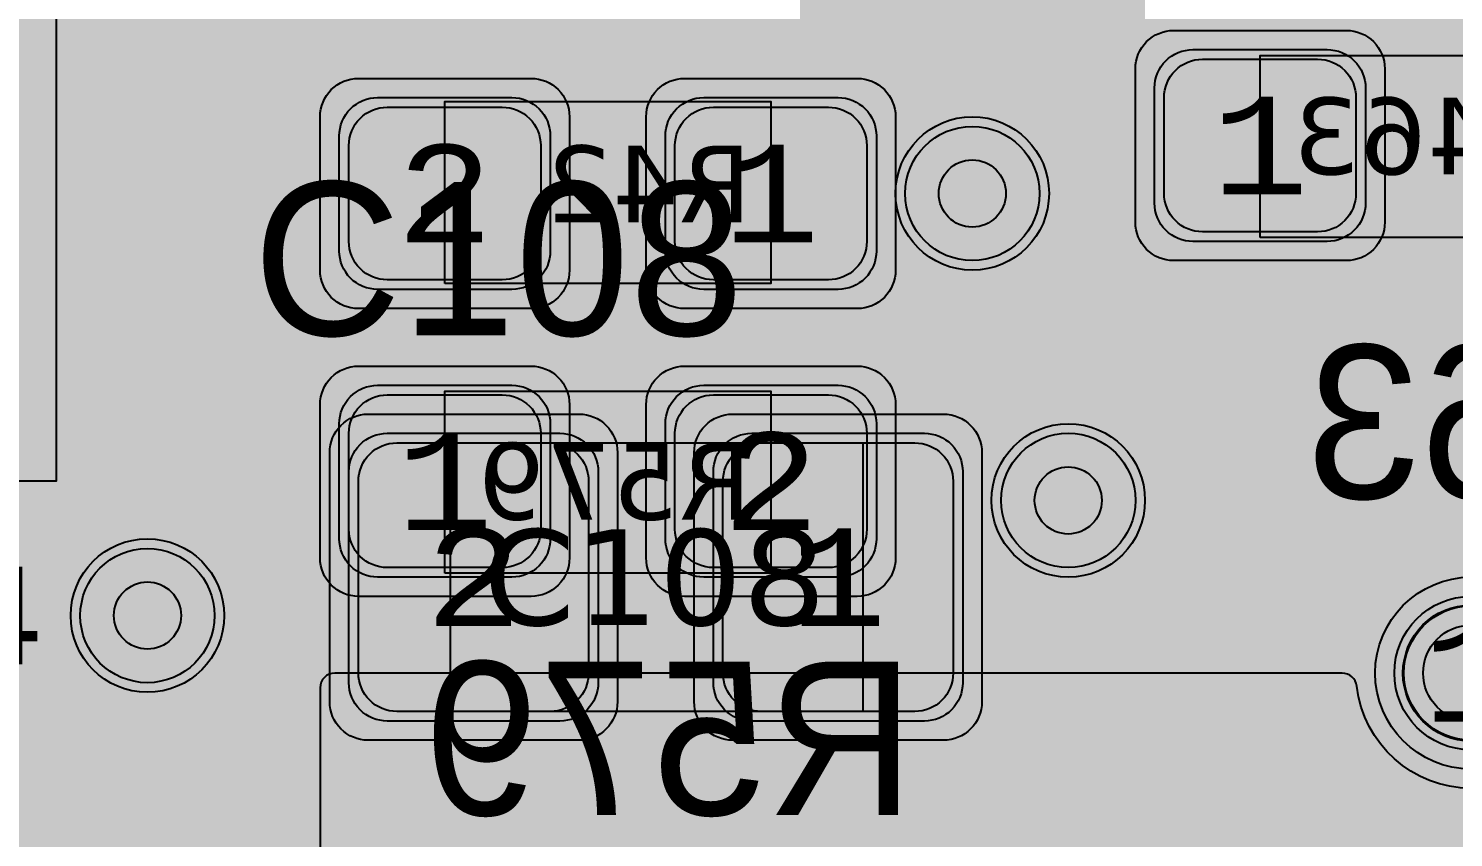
# Model space of a CAD drawing. Extents: x -28 to 199, y -61 to 255.
# Drawn here: x 54.98 to 62.41, y 131.14 to 135.36 of the extents above; entities that cross this region are included whole.
import ezdxf
from ezdxf.enums import TextEntityAlignment as Align

# ---------------------------------------------------------------- set-up
doc = ezdxf.new("R2010")
doc.units = 0
doc.header["$MEASUREMENT"] = 0
for name, color, linetype in [('ASSEMBLY_OUTLINES_BTM', 191, 'CONTINUOUS'), ('ASSEMBLY_OUTLINES_TOP', 102, 'CONTINUOUS'), ('ASSEMBLY_PART_NUMBERS_BTM', 191, 'CONTINUOUS'), ('ASSEMBLY_PART_NUMBERS_TOP', 102, 'CONTINUOUS'), ('ASSEMBLY_REF_DES_BTM', 191, 'CONTINUOUS'), ('ASSEMBLY_REF_DES_TOP', 102, 'CONTINUOUS'), ('DRILL_DRAWING', 21, 'CONTINUOUS'), ('GENERATED_SILKSCREEN_BTM', 255, 'CONTINUOUS'), ('GENERATED_SILKSCREEN_TOP', 140, 'CONTINUOUS'), ('PART_HOLES_LAYER_2', 30, 'CONTINUOUS'), ('PART_HOLES_LAYER_3', 30, 'CONTINUOUS'), ('PART_HOLES_LAYER_BOTTOM', 30, 'CONTINUOUS'), ('PART_HOLES_LAYER_TOP', 30, 'CONTINUOUS'), ('PART_PADS_LAYER_2', 230, 'CONTINUOUS'), ('PART_PADS_LAYER_3', 81, 'CONTINUOUS'), ('PART_PADS_LAYER_BOTTOM', 10, 'CONTINUOUS'), ('PART_PADS_LAYER_TOP', 150, 'CONTINUOUS'), ('PART_PADS_SMD_BTM', 10, 'CONTINUOUS'), ('PART_PADS_SMD_TOP', 150, 'CONTINUOUS'), ('PIN_NUMBERS_BTM', 8, 'CONTINUOUS'), ('PIN_NUMBERS_TOP', 8, 'CONTINUOUS'), ('PLACEMENT_OUTLINES_BTM', 222, 'CONTINUOUS'), ('PLACEMENT_OUTLINES_TOP', 130, 'CONTINUOUS'), ('PLANE_DATA_LAYER_3', 81, 'CONTINUOUS'), ('PLANE_SHAPES_LAYER_2', 230, 'CONTINUOUS'), ('PLANE_SHAPES_LAYER_3', 81, 'CONTINUOUS'), ('SILKSCREEN_OUTLINES_BTM', 211, 'CONTINUOUS'), ('SILKSCREEN_OUTLINES_TOP', 150, 'CONTINUOUS'), ('SILKSCREEN_REF_DES_BTM', 211, 'CONTINUOUS'), ('SILKSCREEN_REF_DES_TOP', 150, 'CONTINUOUS'), ('SOLDERMASK_PADS_BTM', 12, 'CONTINUOUS'), ('SOLDERMASK_PADS_TOP', 180, 'CONTINUOUS'), ('SOLDERPASTE_PADS_BTM', 12, 'CONTINUOUS'), ('SOLDERPASTE_PADS_TOP', 180, 'CONTINUOUS'), ('TRACES_LAYER_3', 81, 'CONTINUOUS'), ('TRACES_LAYER_BOTTOM', 10, 'CONTINUOUS'), ('TRACES_LAYER_TOP', 150, 'CONTINUOUS'), ('VIA_HOLES_LAYER_2', 30, 'CONTINUOUS'), ('VIA_HOLES_LAYER_3', 30, 'CONTINUOUS'), ('VIA_HOLES_LAYER_BOTTOM', 30, 'CONTINUOUS'), ('VIA_HOLES_LAYER_TOP', 30, 'CONTINUOUS'), ('VIA_PADS_LAYER_2', 230, 'CONTINUOUS'), ('VIA_PADS_LAYER_3', 81, 'CONTINUOUS'), ('VIA_PADS_LAYER_BOTTOM', 10, 'CONTINUOUS'), ('VIA_PADS_LAYER_TOP', 150, 'CONTINUOUS')]:
    doc.layers.add(name, color=color, linetype=linetype)
doc.styles.add('COURIER_NEW', font='COUR.TTF')
doc.styles.add('VERDANA', font='verdana.TTF')
doc.styles.add('VERIBEST_GERBER_0', font='txt')

msp = doc.modelspace()

# ---------------------------------------------------------------- hatches: boundary and pattern name
at = {"layer": 'ASSEMBLY_OUTLINES_TOP'}
h = msp.add_hatch(color=256, dxfattribs=at)
edge = h.paths.add_edge_path()
edge.add_arc((62.5, 132), 0.5, 0, 360)
at = {"layer": 'PART_HOLES_LAYER_2'}
h = msp.add_hatch(color=256, dxfattribs=at)
edge = h.paths.add_edge_path()
edge.add_arc((62.5, 132), 0.25, 0, 360)
at = {"layer": 'PART_HOLES_LAYER_3'}
h = msp.add_hatch(color=256, dxfattribs=at)
edge = h.paths.add_edge_path()
edge.add_arc((62.5, 132), 0.25, 0, 360)
at = {"layer": 'PART_HOLES_LAYER_BOTTOM'}
h = msp.add_hatch(color=256, dxfattribs=at)
edge = h.paths.add_edge_path()
edge.add_arc((62.5, 132), 0.25, 0, 360)
at = {"layer": 'PART_HOLES_LAYER_TOP'}
h = msp.add_hatch(color=256, dxfattribs=at)
edge = h.paths.add_edge_path()
edge.add_arc((62.5, 132), 0.25, 0, 360)
at = {"layer": 'PLANE_DATA_LAYER_3'}
msp.add_hatch(color=256, dxfattribs=at).paths.add_polyline_path([(90.5, 131.9238, 0.414213562373095), (90.4238, 132), (89.151608, 132, 0.2077197287406241), (89.095935, 131.975828, -0.4341762244007766), (86.904065, 131.975828, 0.2077197287406241), (86.848392, 132), (75.822191, 132, 0.3837468396798666), (75.746412, 131.931796, -0.9000420624188533), (74.453588, 131.931796, 0.3837468396798666), (74.377809, 132), (65.171893, 132, 0.381510988498814), (65.096178, 131.932387, -0.8929967167370192), (63.903822, 131.932387, 0.381510988498811), (63.828107, 132), (63.171893, 132, 0.381510988498811), (63.096178, 131.932387, -0.8929967167370199), (61.903822, 131.932387, 0.381510988498811), (61.828107, 132), (56.5762, 132, 0.414213562373095), (56.5, 131.9238), (56.5, 129.500008, -0.414213562373095), (56.499992, 129.5), (53.750008, 129.5, -0.414213562373095), (53.75, 129.500008), (53.75, 130.6738, 0.414213562373095), (53.6738, 130.75), (52.5762, 130.75, 0.414213562373095), (52.5, 130.6738), (52.5, 128.3262, 0.414213562373095), (52.5762, 128.25), (57.6738, 128.25, 0.414213562373095), (57.75, 128.3262), (57.75, 130.749992, -0.414213562373095), (57.750008, 130.75), (71.78485, 130.75, 0.3639327407852699), (71.859891, 130.812958, -0.8389789206874099), (73.140109, 130.812958, 0.3639327407852698), (73.21515, 130.75), (89.249992, 130.75, -0.414213562373095), (89.25, 130.749992), (89.25, 127.5762, 0.414213562373095), (89.3262, 127.5), (90.4238, 127.5, 0.414213562373095), (90.5, 127.5762)], flags=0)
at = {"layer": 'PLANE_SHAPES_LAYER_2'}
h = msp.add_hatch(color=256, dxfattribs=at)
h.paths.add_polyline_path([(169.5, 129.25), (149.5, 129.25), (142.25, 122), (142.25, 90.5), (147.5, 90.5), (147.5, 80), (154, 80), (154, 69.25), (131.75, 69.25), (131.75, 73.25), (121.25, 73.25), (121.25, 81), (110.5, 81), (110.5, 125.75), (106.5, 125.75), (106.5, 128.75), (93.5, 128.75), (93.5, 120.25), (91.75, 120.25), (91.75, 121.5), (80, 121.5), (80, 118.25), (73.25, 118.25), (73.25, 124.5), (67.5, 124.5), (67.5, 128), (57.75, 128), (57.75, 120.25), (55.25, 120.25), (55.25, 121.5), (47.5, 121.5), (47.5, 119), (35, 119), (35, 134.75), (32.75, 134.75), (32.75, 159.75), (29.25, 159.75), (29.25, 175.25), (22.5, 175.25), (22.5, 195.25), (17.25, 195.25), (17.25, 198), (22.5, 198), (22.5, 216.5), (40.25, 216.5), (40.25, 235.5), (54.5, 235.5), (54.5, 254), (87.25, 254), (87.25, 236.25), (86.25, 236.25), (86.25, 228.75), (81, 228.75), (81, 218.75), (95.25, 218.75), (95.25, 194.5), (87, 194.5), (87, 172), (131.1, 172), (131.1, 208.75), (115.5, 208.75), (115.5, 213.75), (106.75, 213.75), (106.75, 218.75), (110.25, 222.25), (110.25, 226.25), (142.5, 226.25), (142.5, 221.5), (160.5, 221.5), (160.5, 240.75), (169.5, 240.75)])
h.paths.add_polyline_path([(35.5, 149.5), (41.75, 149.5), (41.75, 152), (39.25, 152), (39.25, 154), (37.75, 154), (37.75, 152), (35.5, 152)], flags=16)
h.paths.add_polyline_path([(37.5, 125.75), (37.5, 128.75), (42.75, 128.75), (42.75, 125.75)], flags=16)
h.paths.add_polyline_path([(52, 127.75), (52, 130.75), (54.25, 130.75), (54.25, 127.75)], flags=16)
h.paths.add_polyline_path([(50.75, 219.5), (50.75, 226.5), (71.75, 226.5), (71.75, 219.5)], flags=16)
h.paths.add_polyline_path([(66.5, 150.75), (66.5, 177.5), (72.25, 177.5), (72.25, 150.75)], flags=16)
h.paths.add_polyline_path([(47.25, 185.25), (73, 185.25), (73, 188.25), (70.25, 188.25), (70.25, 191), (47.25, 191)], flags=16)
h.paths.add_polyline_path([(84.5, 208), (84.5, 212.75), (85, 212.75), (85, 208)], flags=16)
h.paths.add_polyline_path([(61.5, 137.25), (87.75, 137.25), (87.75, 140.5), (84.75, 140.5), (84.75, 143), (61.5, 143)], flags=16)
h.paths.add_polyline_path([(88.75, 127), (88.75, 130), (91, 130), (91, 127)], flags=16)
h.paths.add_polyline_path([(85.5, 130.25), (85.5, 132.5), (91, 132.5), (91, 130.25)], flags=16)
h.paths.add_polyline_path([(108.75, 142.25), (135.75, 142.25), (135.75, 145.75), (132.25, 145.75), (132.25, 149), (108.75, 149)], flags=16)
h.paths.add_polyline_path([(114.25, 126.75), (140.75, 126.75), (140.75, 129.75), (137.25, 129.75), (137.25, 133), (114.25, 133)], flags=16)
h.paths.add_polyline_path([(155.25, 180.25), (166.25, 180.25), (166.25, 186.25), (152.25, 186.25), (152.25, 183), (155.25, 183)], flags=16)
at = {"layer": 'PLANE_SHAPES_LAYER_3'}
h = msp.add_hatch(color=256, dxfattribs=at)
h.paths.add_polyline_path([(169.5, 129.25), (149.5, 129.25), (142.25, 122), (142.25, 90.5), (147.5, 90.5), (147.5, 80), (154, 80), (154, 69.25), (131.75, 69.25), (131.75, 73.25), (121.25, 73.25), (121.25, 81), (110.5, 81), (110.5, 125.75), (106.5, 125.75), (106.5, 128.75), (93.5, 128.75), (93.5, 120.25), (91.75, 120.25), (91.75, 121.5), (80, 121.5), (80, 118.25), (73.25, 118.25), (73.25, 124.5), (67.5, 124.5), (67.5, 127.75), (58.25, 127.75), (58.25, 130.25), (88.75, 130.25), (88.75, 127), (91, 127), (91, 132.5), (55, 132.5), (55, 131.25), (52, 131.25), (52, 127.75), (55, 127.75), (55, 127.25), (57.75, 127.25), (57.75, 120.25), (55.25, 120.25), (55.25, 121.5), (47.5, 121.5), (47.5, 119), (35, 119), (35, 134.75), (32.75, 134.75), (32.75, 159.75), (29.25, 159.75), (29.25, 175.25), (22.5, 175.25), (22.5, 195.25), (17.25, 195.25), (17.25, 198), (22.5, 198), (22.5, 216.5), (40.25, 216.5), (40.25, 235.5), (54.5, 235.5), (54.5, 254), (87.25, 254), (87.25, 236.25), (86.25, 236.25), (86.25, 228.75), (81, 228.75), (81, 218.75), (95.25, 218.75), (95.25, 194.5), (87, 194.5), (87, 172), (131.1, 172), (131.1, 208.75), (115.5, 208.75), (115.5, 213.75), (106.75, 213.75), (106.75, 218.75), (110.25, 222.25), (110.25, 226.25), (142.5, 226.25), (142.5, 221.5), (160.5, 221.5), (160.5, 240.75), (169.5, 240.75)])
h.paths.add_polyline_path([(35.5, 149.5), (41.75, 149.5), (41.75, 152), (39.25, 152), (39.25, 154), (37.75, 154), (37.75, 152), (35.5, 152)], flags=16)
h.paths.add_polyline_path([(37.5, 125.75), (37.5, 128.75), (42.75, 128.75), (42.75, 125.75)], flags=16)
h.paths.add_polyline_path([(50.75, 219.5), (50.75, 226.5), (71.75, 226.5), (71.75, 219.5)], flags=16)
h.paths.add_polyline_path([(66.5, 150.75), (66.5, 177.5), (72.25, 177.5), (72.25, 150.75)], flags=16)
h.paths.add_polyline_path([(47.25, 185.25), (73, 185.25), (73, 188.25), (70.25, 188.25), (70.25, 191), (47.25, 191)], flags=16)
h.paths.add_polyline_path([(84.5, 208), (84.5, 212.75), (85, 212.75), (85, 208)], flags=16)
h.paths.add_polyline_path([(61.5, 137.25), (87.75, 137.25), (87.75, 140.5), (84.75, 140.5), (84.75, 143), (61.5, 143)], flags=16)
h.paths.add_polyline_path([(108.75, 142.25), (135.75, 142.25), (135.75, 145.75), (132.25, 145.75), (132.25, 149), (108.75, 149)], flags=16)
h.paths.add_polyline_path([(114.25, 126.75), (140.75, 126.75), (140.75, 129.75), (137.25, 129.75), (137.25, 133), (114.25, 133)], flags=16)
h.paths.add_polyline_path([(155.25, 180.25), (166.25, 180.25), (166.25, 186.25), (152.25, 186.25), (152.25, 183), (155.25, 183)], flags=16)
at = {"layer": 'VIA_HOLES_LAYER_2'}
h = msp.add_hatch(color=256, dxfattribs=at)
edge = h.paths.add_edge_path()
edge.add_arc((59.9, 134.5), 0.175, 0, 360)
h = msp.add_hatch(color=256, dxfattribs=at)
edge = h.paths.add_edge_path()
edge.add_arc((60.4, 132.9), 0.175, 0, 360)
h = msp.add_hatch(color=256, dxfattribs=at)
edge = h.paths.add_edge_path()
edge.add_arc((55.6, 132.3), 0.175, 0, 360)
at = {"layer": 'VIA_HOLES_LAYER_3'}
h = msp.add_hatch(color=256, dxfattribs=at)
edge = h.paths.add_edge_path()
edge.add_arc((59.9, 134.5), 0.175, 0, 360)
h = msp.add_hatch(color=256, dxfattribs=at)
edge = h.paths.add_edge_path()
edge.add_arc((60.4, 132.9), 0.175, 0, 360)
h = msp.add_hatch(color=256, dxfattribs=at)
edge = h.paths.add_edge_path()
edge.add_arc((55.6, 132.3), 0.175, 0, 360)
at = {"layer": 'VIA_HOLES_LAYER_BOTTOM'}
h = msp.add_hatch(color=256, dxfattribs=at)
edge = h.paths.add_edge_path()
edge.add_arc((59.9, 134.5), 0.175, 0, 360)
h = msp.add_hatch(color=256, dxfattribs=at)
edge = h.paths.add_edge_path()
edge.add_arc((60.4, 132.9), 0.175, 0, 360)
h = msp.add_hatch(color=256, dxfattribs=at)
edge = h.paths.add_edge_path()
edge.add_arc((55.6, 132.3), 0.175, 0, 360)
at = {"layer": 'VIA_HOLES_LAYER_TOP'}
h = msp.add_hatch(color=256, dxfattribs=at)
edge = h.paths.add_edge_path()
edge.add_arc((59.9, 134.5), 0.175, 0, 360)
h = msp.add_hatch(color=256, dxfattribs=at)
edge = h.paths.add_edge_path()
edge.add_arc((60.4, 132.9), 0.175, 0, 360)
h = msp.add_hatch(color=256, dxfattribs=at)
edge = h.paths.add_edge_path()
edge.add_arc((55.6, 132.3), 0.175, 0, 360)

# ---------------------------------------------------------------- linework, layer by layer
at = {"layer": 'ASSEMBLY_OUTLINES_BTM', "const_width": 0.2}
msp.add_lwpolyline([(46.375, 133), (46.375, 137), (55.125, 137), (55.125, 133)], close=True, dxfattribs=at)
at = {"layer": 'ASSEMBLY_OUTLINES_BTM'}
for points in [[(61.4, 134.27), (61.4, 135.22), (63.1, 135.22), (63.1, 134.27)], [(57.15, 134.03), (57.15, 134.98), (58.85, 134.98), (58.85, 134.03)], [(57.15, 132.52), (57.15, 133.47), (58.85, 133.47), (58.85, 132.52)]]:
    msp.add_lwpolyline(points, close=True, dxfattribs=at)
at = {"layer": 'ASSEMBLY_OUTLINES_TOP', "const_width": 0.2}
for points in [[(58.08, 135.37), (58.08, 144.67), (91.28, 144.67), (91.28, 135.37)], [(46.375, 133), (46.375, 137), (55.125, 137), (55.125, 133)]]:
    msp.add_lwpolyline(points, close=True, dxfattribs=at)
at = {"layer": 'ASSEMBLY_OUTLINES_TOP'}
msp.add_lwpolyline([(57.18, 131.8), (57.18, 133.2), (59.33, 133.2), (59.33, 131.8)], close=True, dxfattribs=at)
msp.add_circle((62.5, 132), 0.5, dxfattribs=at)
at = {"layer": 'GENERATED_SILKSCREEN_BTM', "const_width": 0.15}
for points in [[(55.125005, 133, -0.4142135624), (55.125, 132.999995), (54.933206, 132.999995, 1.45686e-05), (54.933204, 133.000005), (55.124995, 133.000005), (55.124995, 136.999995), (54.933204, 136.999995, 1.45686e-05), (54.933206, 137.000005), (55.125, 137.000005, -0.4142135624), (55.125005, 137), (55.125005, 133)], [(62.533844, 135.220005, 1.1642e-05), (62.533836, 135.219995), (61.966164, 135.219995, 1.1642e-05), (61.966156, 135.220005), (62.533844, 135.220005)], [(58.292098, 134.980005, 1.22306e-05), (58.292089, 134.979995), (57.707911, 134.979995, 1.22306e-05), (57.707902, 134.980005), (58.292098, 134.980005)], [(62.542098, 134.269995), (61.957902, 134.269995, 1.22306e-05), (61.957911, 134.270005), (62.542089, 134.270005, 1.22306e-05), (62.542098, 134.269995)], [(58.283844, 134.029995), (57.716156, 134.029995, 1.1642e-05), (57.716164, 134.030005), (58.283836, 134.030005, 1.1642e-05), (58.283844, 134.029995)], [(58.283844, 133.470005, 1.1642e-05), (58.283836, 133.469995), (57.716164, 133.469995, 1.1642e-05), (57.716156, 133.470005), (58.283844, 133.470005)], [(58.292098, 132.519995), (57.707902, 132.519995, 1.22306e-05), (57.707911, 132.520005), (58.292089, 132.520005, 1.22306e-05), (58.292098, 132.519995)]]:
    msp.add_lwpolyline(points, format="xyb", dxfattribs=at)
for points in [[(61.6824, 132.8996), (61.8176, 133.0092), (61.82, 133.0108), (61.8216, 133.0132), (61.8224, 133.0156), (61.8224, 133.018), (61.8216, 133.0236), (61.8184, 133.0292), (61.8144, 133.0332), (61.8096, 133.0364), (61.804, 133.0372), (61.7984, 133.0356), (61.668, 132.9292), (61.4096, 132.9292), (61.2848, 133.03), (61.2848, 133.1788), (61.408, 133.2804), (61.5408, 133.2804), (61.5472, 133.282), (61.5512, 133.2852), (61.5536, 133.2908), (61.5544, 133.2964), (61.5536, 133.302), (61.5512, 133.3068), (61.5472, 133.3108), (61.5408, 133.3124), (61.408, 133.3124), (61.2848, 133.414), (61.2848, 133.5628), (61.4096, 133.6636), (61.668, 133.6636), (61.7984, 133.5572), (61.804, 133.5556), (61.8096, 133.5564), (61.8144, 133.5588), (61.8184, 133.5636), (61.8216, 133.5684), (61.8224, 133.574), (61.8224, 133.5772), (61.8216, 133.5796), (61.82, 133.582), (61.8176, 133.5836), (61.6824, 133.6932), (61.68, 133.694), (61.6776, 133.6948), (61.6768, 133.6956), (61.6736, 133.6964), (61.404, 133.6964), (61.4, 133.6956), (61.3984, 133.6948), (61.3968, 133.694), (61.3936, 133.6932), (61.2584, 133.5836), (61.256, 133.5796), (61.2552, 133.5764), (61.2536, 133.574), (61.2528, 133.5708), (61.2528, 133.406), (61.2536, 133.4036), (61.2552, 133.398), (61.256, 133.394), (61.2584, 133.3924), (61.376, 133.2964), (61.2584, 133.2004), (61.2576, 133.1988), (61.256, 133.1972), (61.2552, 133.1964), (61.2552, 133.1948), (61.2536, 133.1892), (61.2528, 133.1868), (61.2528, 133.022), (61.2536, 133.018), (61.2552, 133.0148), (61.256, 133.0116), (61.2584, 133.0092), (61.3936, 132.8996), (61.3968, 132.898), (61.3976, 132.8972), (61.4, 132.8972), (61.4008, 132.8964), (61.4016, 132.8964), (61.404, 132.8964), (61.6736, 132.8964), (61.6768, 132.8972), (61.68, 132.898), (61.6824, 132.8996)], [(62.1488, 133.6932), (62.0144, 133.5836), (62.0112, 133.5796), (62.0096, 133.5732), (62.0104, 133.5684), (62.012, 133.5644), (62.0144, 133.5612), (62.0184, 133.558), (62.0224, 133.5556), (62.0264, 133.5548), (62.0304, 133.5548), (62.0336, 133.5572), (62.1648, 133.6636), (62.424, 133.6636), (62.5472, 133.5628)], [(62.5728, 133.5836), (62.4384, 133.6932), (62.4352, 133.694), (62.4336, 133.6948), (62.432, 133.6956), (62.4288, 133.6964), (62.1592, 133.6964), (62.156, 133.6956), (62.1544, 133.6948), (62.152, 133.694), (62.1488, 133.6932)], [(62.5472, 133.2756), (62.4384, 133.3644), (62.4352, 133.3652), (62.4336, 133.366), (62.4328, 133.366), (62.4328, 133.3668), (62.4288, 133.3676), (62.1592, 133.3676), (62.156, 133.3668), (62.156, 133.366), (62.1544, 133.366), (62.152, 133.3652), (62.1496, 133.3644), (62.0144, 133.2556), (62.0136, 133.2532), (62.012, 133.2524), (62.0112, 133.2516), (62.0112, 133.25), (62.0096, 133.2444), (62.0088, 133.242), (62.0088, 133.022), (62.0096, 133.018), (62.0112, 133.0148), (62.012, 133.0116), (62.0144, 133.0092), (62.1488, 132.8996), (62.1528, 132.898), (62.1536, 132.8972), (62.156, 132.8972), (62.1568, 132.8964), (62.1576, 132.8964), (62.1592, 132.8964), (62.4288, 132.8964), (62.432, 132.8972), (62.4352, 132.898), (62.4384, 132.8996), (62.5728, 133.0092)], [(62.5472, 133.234), (62.5472, 133.03), (62.424, 132.9292), (62.1656, 132.9292), (62.0408, 133.03), (62.0408, 133.234), (62.1656, 133.3356), (62.424, 133.3356), (62.5472, 133.234)], [(57.0824, 131.2496), (57.2168, 131.3592), (57.2192, 131.3608), (57.2208, 131.3632), (57.2216, 131.368), (57.2208, 131.3736), (57.2184, 131.3792), (57.2144, 131.3832), (57.2096, 131.3864), (57.204, 131.3872), (57.1984, 131.3856), (57.068, 131.2792), (56.8096, 131.2792), (56.6848, 131.38), (56.6848, 131.6672), (56.7936, 131.5792), (56.7968, 131.5776), (56.7976, 131.5768), (56.8, 131.576), (56.8032, 131.576), (57.0728, 131.576), (57.076, 131.576), (57.0808, 131.5776), (57.0824, 131.5792), (57.2168, 131.688), (57.2192, 131.6888), (57.22, 131.6904), (57.2216, 131.6928), (57.2232, 131.6984), (57.224, 131.7016), (57.224, 131.9208), (57.2232, 131.9248), (57.2216, 131.928), (57.22, 131.9304), (57.2192, 131.9312), (57.2168, 131.9336), (57.0824, 132.0432), (57.0792, 132.044), (57.0776, 132.0448), (57.076, 132.0456), (57.0728, 132.0464), (56.8032, 132.0464), (56.8, 132.0456), (56.7984, 132.0448), (56.796, 132.044), (56.7928, 132.0432), (56.6584, 131.9336), (56.656, 131.9296), (56.6552, 131.9264), (56.6536, 131.924), (56.6528, 131.9208), (56.6528, 131.372), (56.6536, 131.3696), (56.6552, 131.364), (56.656, 131.3624), (56.6584, 131.3592), (56.7928, 131.2496), (56.7968, 131.248), (56.7976, 131.2472), (56.8, 131.2472), (56.8008, 131.2464), (56.8016, 131.2464), (56.8032, 131.2464), (57.0728, 131.2464), (57.076, 131.2472), (57.0792, 131.248), (57.0824, 131.2496)], [(57.1912, 131.9128), (57.1912, 131.7096), (57.068, 131.608), (56.8096, 131.608), (56.6848, 131.7096), (56.6848, 131.9128), (56.8096, 132.0136), (57.068, 132.0136), (57.1912, 131.9128)], [(57.8696, 131.2704), (57.8712, 131.2648), (57.8704, 131.2592), (57.8672, 131.2544), (57.8624, 131.2512), (57.8568, 131.2496), (57.8512, 131.2488), (57.8464, 131.2504), (57.8424, 131.2552), (57.4112, 132.0224), (57.4096, 132.0264), (57.4096, 132.0296), (57.4096, 132.0328), (57.4112, 132.036), (57.4136, 132.0408), (57.4168, 132.044), (57.4208, 132.0456), (57.4248, 132.0464), (57.9648, 132.0464), (57.9704, 132.0448), (57.9752, 132.0408), (57.9776, 132.036), (57.9784, 132.0296), (57.9776, 132.024), (57.9752, 132.0184), (57.9704, 132.0144), (57.9648, 132.0136), (57.452, 132.0136), (57.8696, 131.2704)], [(58.5856, 131.7712), (58.5888, 131.7704), (58.5912, 131.7696), (58.5944, 131.768), (58.7032, 131.68), (58.7032, 132.0136), (58.1808, 132.0136), (58.1752, 132.0152), (58.1704, 132.0184), (58.168, 132.024), (58.1672, 132.0296), (58.168, 132.036), (58.1704, 132.0408), (58.1752, 132.0448), (58.1808, 132.0464), (58.7208, 132.0464), (58.7264, 132.0448), (58.7312, 132.0408), (58.7352, 132.036), (58.7368, 132.0304), (58.7368, 131.6456), (58.736, 131.64), (58.7336, 131.636), (58.7304, 131.6336), (58.7248, 131.632), (58.7216, 131.6304), (58.7176, 131.6296), (58.7136, 131.6304), (58.7104, 131.6328), (58.58, 131.7392), (58.3216, 131.7392), (58.1968, 131.6376), (58.1968, 131.38), (58.3216, 131.28), (58.58, 131.28), (58.7104, 131.3856), (58.716, 131.388), (58.7208, 131.388), (58.7264, 131.3848), (58.7304, 131.3808), (58.7336, 131.3752), (58.7352, 131.3696), (58.7344, 131.3664), (58.7336, 131.364), (58.732, 131.3616), (58.7296, 131.36), (58.5944, 131.2496), (58.592, 131.248), (58.5888, 131.248), (58.5856, 131.2464), (58.316, 131.2464), (58.3144, 131.2464), (58.3128, 131.2472), (58.312, 131.2472), (58.3104, 131.248), (58.3088, 131.248), (58.3056, 131.2496), (58.1704, 131.36), (58.168, 131.3624), (58.1672, 131.364), (58.1656, 131.3688), (58.1648, 131.372), (58.1648, 131.6456), (58.1656, 131.6488), (58.1672, 131.6536), (58.1672, 131.6552), (58.1688, 131.656), (58.1696, 131.6576), (58.1704, 131.6592), (58.3056, 131.768), (58.3096, 131.7696), (58.3128, 131.7704), (58.316, 131.7712), (58.5856, 131.7712)], [(58.9256, 131.7424), (58.9232, 131.744), (58.9224, 131.748), (58.9208, 131.752), (58.92, 131.756), (58.92, 131.9208), (58.9208, 131.9248), (58.9224, 131.9272), (58.9224, 131.9296), (58.9232, 131.9304), (58.9248, 131.9312), (58.9256, 131.9328), (59.0616, 132.0432), (59.0656, 132.0448), (59.0688, 132.0456), (59.072, 132.0464), (59.4752, 132.0464), (59.4824, 132.0448), (59.4872, 132.0408), (59.4912, 132.036), (59.4928, 132.0304), (59.4928, 131.2624), (59.4912, 131.256), (59.4872, 131.252), (59.4824, 131.2496), (59.4768, 131.2488), (59.4704, 131.2496), (59.4648, 131.252), (59.4608, 131.256), (59.4592, 131.2624), (59.4592, 131.6304), (59.0832, 131.6304), (58.952, 131.2576), (58.9488, 131.252), (58.9432, 131.2488), (58.9376, 131.248), (58.932, 131.2496), (58.9272, 131.252), (58.9232, 131.256), (58.9216, 131.2616), (58.9224, 131.268), (59.0536, 131.6408), (58.9256, 131.7424)], [(59.4592, 132.0136), (59.0768, 132.0136), (58.952, 131.9128), (58.952, 131.764), (59.0768, 131.6624), (59.4592, 131.6624), (59.4592, 132.0136)]]:
    msp.add_lwpolyline(points, dxfattribs=at)
at = {"layer": 'GENERATED_SILKSCREEN_TOP', "const_width": 0.15}
for points in [[(91.280005, 142.717402, 5.9988e-06), (91.279995, 142.717404), (91.279995, 144.669995), (58.080005, 144.669995), (58.080005, 135.370005), (81.490904, 135.370005, 1.21125e-05), (81.490886, 135.369995), (58.08, 135.369995, -0.4142135624), (58.079995, 135.37), (58.079995, 144.67, -0.4142135624), (58.08, 144.670005), (91.28, 144.670005, -0.4142135624), (91.280005, 144.67), (91.280005, 142.717402)], [(55.125005, 133, -0.4142135624), (55.125, 132.999995), (54.933206, 132.999995, 1.45686e-05), (54.933204, 133.000005), (55.124995, 133.000005), (55.124995, 136.999995), (54.933204, 136.999995, 1.45686e-05), (54.933206, 137.000005), (55.125, 137.000005, -0.4142135624), (55.125005, 137), (55.125005, 133)], [(58.519515, 133.200005, 1.10969e-05), (58.519508, 133.199995), (57.980492, 133.199995, 1.10969e-05), (57.980485, 133.200005), (58.519515, 133.200005)], [(58.519515, 131.799995), (57.980485, 131.799995, 1.10969e-05), (57.980492, 131.800005), (58.519508, 131.800005, 1.10969e-05), (58.519515, 131.799995)]]:
    msp.add_lwpolyline(points, format="xyb", dxfattribs=at)
for points in [[(57.1276, 133.7792), (57.1212, 133.7776), (57.118, 133.7744), (57.1156, 133.7688), (57.1148, 133.7624), (57.1156, 133.7568), (57.118, 133.7512), (57.1212, 133.7472), (57.1276, 133.7464), (57.4396, 133.7464), (57.4452, 133.7472), (57.45, 133.7512), (57.4524, 133.7568), (57.4532, 133.7624), (57.4524, 133.7688), (57.45, 133.7744), (57.4452, 133.7776), (57.4396, 133.7792), (57.2988, 133.7792), (57.2988, 134.5304), (57.298, 134.536), (57.2956, 134.54), (57.2916, 134.5424), (57.286, 134.5432), (57.282, 134.544), (57.278, 134.544), (57.2748, 134.5424), (57.2716, 134.5392), (57.1156, 134.32), (57.1132, 134.3144), (57.1132, 134.3088), (57.1156, 134.304), (57.1196, 134.3), (57.1244, 134.2968), (57.13, 134.2952), (57.1332, 134.2952), (57.1356, 134.296), (57.1396, 134.3008), (57.2676, 134.48), (57.2676, 133.7792), (57.1276, 133.7792)], [(56.3996, 133.7496), (56.2652, 133.8592), (56.2612, 133.8616), (56.2604, 133.8648), (56.2588, 133.868), (56.258, 133.872), (56.258, 134.4208), (56.2588, 134.4248), (56.2604, 134.428), (56.262, 134.4296), (56.2628, 134.4312), (56.2644, 134.4336), (56.3996, 134.5432), (56.402, 134.544), (56.4044, 134.5448), (56.4052, 134.5456), (56.4084, 134.5464), (56.678, 134.5464), (56.682, 134.5456), (56.6836, 134.5448), (56.686, 134.544), (56.6884, 134.5432), (56.8236, 134.4336), (56.8268, 134.4296), (56.8284, 134.4232), (56.8276, 134.4184), (56.826, 134.4144), (56.8236, 134.4112), (56.8196, 134.408), (56.8156, 134.4056), (56.8116, 134.4048), (56.8076, 134.4048), (56.8044, 134.4072), (56.6724, 134.5136), (56.414, 134.5136), (56.2908, 134.4128), (56.2908, 133.88), (56.414, 133.7792), (56.6724, 133.7792), (56.8044, 133.8856), (56.8076, 133.8872), (56.8116, 133.888), (56.8156, 133.8872), (56.8196, 133.8848), (56.8236, 133.8816), (56.826, 133.8776), (56.8276, 133.8728), (56.8284, 133.868), (56.8268, 133.8632), (56.8236, 133.8592), (56.6884, 133.7496), (56.6852, 133.748), (56.6844, 133.7472), (56.682, 133.7472), (56.6812, 133.7464), (56.6804, 133.7464), (56.678, 133.7464), (56.4084, 133.7464), (56.4052, 133.7472), (56.402, 133.748), (56.3996, 133.7496)], [(57.7476, 134.4336), (57.882, 134.5432), (57.8852, 134.544), (57.8876, 134.5448), (57.8884, 134.5456), (57.8916, 134.5464), (58.1612, 134.5464), (58.1644, 134.5456), (58.1652, 134.5456), (58.166, 134.5448), (58.1684, 134.544), (58.1716, 134.5432), (58.306, 134.4336), (58.3084, 134.4296), (58.3092, 134.4264), (58.3108, 134.424), (58.3116, 134.4208), (58.3116, 133.872), (58.3108, 133.8696), (58.3092, 133.864), (58.3084, 133.8624), (58.306, 133.8592), (58.1716, 133.7496), (58.1684, 133.7488), (58.1668, 133.748), (58.1652, 133.7472), (58.1636, 133.7464), (58.1612, 133.7464), (57.8916, 133.7464), (57.8884, 133.7472), (57.8852, 133.748), (57.882, 133.7496), (57.7476, 133.8592), (57.746, 133.8608), (57.7444, 133.8616), (57.7428, 133.864), (57.7412, 133.8696), (57.7404, 133.872), (57.7404, 134.4208), (57.7412, 134.424), (57.7428, 134.4264), (57.7444, 134.4296), (57.7476, 134.4336)], [(59.0332, 134.2512), (59.0076, 134.1744), (59.0332, 134.0976), (59.0332, 134.0952), (59.034, 134.092), (59.034, 133.8448), (59.034, 133.8424), (59.0332, 133.84), (59.0324, 133.8368), (59.0292, 133.8336), (58.9492, 133.7512), (58.946, 133.748), (58.9412, 133.7472), (58.938, 133.7464), (58.6444, 133.7464), (58.642, 133.7464), (58.6396, 133.7472), (58.6364, 133.748), (58.6332, 133.7512), (58.5532, 133.8336), (58.55, 133.8368), (58.5484, 133.84), (58.5484, 133.8448), (58.5484, 134.092), (58.5484, 134.0952), (58.5484, 134.0968), (58.5492, 134.0976), (58.5748, 134.1744), (58.5492, 134.2512), (58.5484, 134.252), (58.5484, 134.2568), (58.5484, 134.4488), (58.5484, 134.452), (58.55, 134.456), (58.5532, 134.46), (58.6332, 134.5424), (58.6364, 134.5448), (58.6396, 134.5456), (58.642, 134.5464), (58.6444, 134.5464), (58.938, 134.5464), (58.9412, 134.5456), (58.946, 134.5448), (58.9492, 134.5424), (59.0292, 134.46), (59.0324, 134.4552), (59.0332, 134.452), (59.034, 134.4488), (59.034, 134.2568), (59.034, 134.2536), (59.0332, 134.252), (59.0332, 134.2512)], [(57.7732, 134.4128), (57.7732, 133.88), (57.8204, 133.84), (58.2076, 134.4712), (58.1548, 134.5136), (57.8964, 134.5136), (57.7732, 134.4128)], [(57.846, 133.8192), (57.8964, 133.7792), (58.1548, 133.7792), (58.2796, 133.88), (58.2796, 134.4128), (58.2324, 134.4504), (57.846, 133.8192)], [(58.5804, 134.44), (58.5804, 134.2584), (58.602, 134.1896), (58.9788, 134.1896), (59.002, 134.2584), (59.002, 134.44), (58.9308, 134.5136), (58.6524, 134.5136), (58.5804, 134.44)], [(61.6188, 134.1312), (61.6188, 133.308), (61.6176, 133.302), (61.6152, 133.2972), (61.614, 133.2924), (61.6104, 133.2888), (61.4088, 133.1244), (61.4028, 133.122), (61.4016, 133.1208), (61.3992, 133.1208), (61.3968, 133.1196), (61.3956, 133.1196), (61.3932, 133.1196), (60.9888, 133.1196), (60.984, 133.1208), (60.9792, 133.122), (60.9744, 133.1244), (60.7728, 133.2888), (60.768, 133.2924), (60.7656, 133.2972), (60.7632, 133.302), (60.762, 133.308), (60.762, 134.1312), (60.7632, 134.1372), (60.7656, 134.142), (60.768, 134.1444), (60.7704, 134.1468), (60.7728, 134.1504), (60.9744, 134.3148), (60.9792, 134.316), (60.9828, 134.3172), (60.984, 134.3184), (60.9888, 134.3196), (61.3932, 134.3196), (61.398, 134.3184), (61.3992, 134.3184), (61.4004, 134.3172), (61.404, 134.316), (61.4088, 134.3148), (61.6104, 134.1504), (61.6116, 134.1468), (61.614, 134.1456), (61.6152, 134.1444), (61.6152, 134.142), (61.6176, 134.1372), (61.6188, 134.1312)], [(62.5176, 133.6956), (62.1228, 133.6956), (62.118, 133.6956), (62.112, 133.6968), (62.1084, 133.6992), (61.9068, 133.8636), (61.9044, 133.8648), (61.902, 133.8672), (61.8996, 133.8708), (61.8972, 133.8792), (61.896, 133.884), (61.896, 134.1312), (61.8972, 134.1372), (61.8996, 134.142), (61.902, 134.1444), (61.9044, 134.1468), (61.9068, 134.1504), (62.1084, 134.3148), (62.1132, 134.316), (62.1168, 134.3172), (62.118, 134.3184), (62.1228, 134.3196), (62.5272, 134.3196)], [(60.8112, 134.1192), (60.8112, 133.32), (60.996, 133.1688), (61.3836, 133.1688), (61.5708, 133.32), (61.5708, 134.1192), (61.3836, 134.2704), (60.996, 134.2704), (60.8112, 134.1192)], [(62.52, 134.2704), (62.13, 134.2704), (61.9452, 134.1192), (61.9452, 133.896), (62.13, 133.7436), (62.5272, 133.7436)], [(58.5804, 134.0888), (58.5804, 133.852), (58.6524, 133.7792), (58.9308, 133.7792), (59.002, 133.852), (59.002, 134.0888), (58.9788, 134.1576), (58.602, 134.1576), (58.5804, 134.0888)], [(62.5272, 133.1196), (62.1228, 133.1196), (62.118, 133.1208), (62.1132, 133.122), (62.1084, 133.1244), (61.9068, 133.2888), (61.9008, 133.2948), (61.8996, 133.2984), (61.8996, 133.302), (61.9008, 133.3104), (61.9056, 133.3188), (61.9104, 133.3248), (61.9176, 133.3296), (61.926, 133.3308), (61.9344, 133.3284), (62.13, 133.1688), (62.5176, 133.1688)]]:
    msp.add_lwpolyline(points, dxfattribs=at)
msp.add_lwpolyline([(62, 132, -1), (63, 132, -1)], format="xyb", close=True, dxfattribs=at)
at = {"layer": 'PART_HOLES_LAYER_2'}
msp.add_circle((62.5, 132), 0.25, dxfattribs=at)
at = {"layer": 'PART_HOLES_LAYER_3'}
msp.add_circle((62.5, 132), 0.25, dxfattribs=at)
at = {"layer": 'PART_HOLES_LAYER_BOTTOM'}
msp.add_circle((62.5, 132), 0.25, dxfattribs=at)
at = {"layer": 'PART_HOLES_LAYER_TOP'}
msp.add_circle((62.5, 132), 0.25, dxfattribs=at)
at = {"layer": 'PART_PADS_LAYER_2'}
msp.add_circle((62.5, 132), 0.35, dxfattribs=at)
at = {"layer": 'PART_PADS_LAYER_3'}
msp.add_circle((62.5, 132), 0.35, dxfattribs=at)
at = {"layer": 'PART_PADS_LAYER_BOTTOM'}
msp.add_circle((62.5, 132), 0.35, dxfattribs=at)
at = {"layer": 'PART_PADS_LAYER_TOP'}
msp.add_circle((62.5, 132), 0.35, dxfattribs=at)
at = {"layer": 'PART_PADS_SMD_BTM'}
for points in [[(60.85, 135.05, -0.4142135624), (61.05, 135.25), (61.75, 135.25, -0.4142135624), (61.95, 135.05), (61.95, 134.45, -0.4142135624), (61.75, 134.25), (61.05, 134.25, -0.4142135624), (60.85, 134.45)], [(57.7, 134.2, -0.4142135624), (57.5, 134), (56.8, 134, -0.4142135624), (56.6, 134.2), (56.6, 134.8, -0.4142135624), (56.8, 135), (57.5, 135, -0.4142135624), (57.7, 134.8)], [(59.4, 134.2, -0.4142135624), (59.2, 134), (58.5, 134, -0.4142135624), (58.3, 134.2), (58.3, 134.8, -0.4142135624), (58.5, 135), (59.2, 135, -0.4142135624), (59.4, 134.8)], [(56.6, 133.3, -0.4142135624), (56.8, 133.5), (57.5, 133.5, -0.4142135624), (57.7, 133.3), (57.7, 132.7, -0.4142135624), (57.5, 132.5), (56.8, 132.5, -0.4142135624), (56.6, 132.7)], [(58.3, 133.3, -0.4142135624), (58.5, 133.5), (59.2, 133.5, -0.4142135624), (59.4, 133.3), (59.4, 132.7, -0.4142135624), (59.2, 132.5), (58.5, 132.5, -0.4142135624), (58.3, 132.7)]]:
    msp.add_lwpolyline(points, format="xyb", close=True, dxfattribs=at)
at = {"layer": 'PART_PADS_SMD_TOP'}
for points in [[(57.75, 133.25, -0.4142135624), (57.95, 133.05), (57.95, 131.95, -0.4142135624), (57.75, 131.75), (56.85, 131.75, -0.4142135624), (56.65, 131.95), (56.65, 133.05, -0.4142135624), (56.85, 133.25)], [(59.65, 133.25, -0.4142135624), (59.85, 133.05), (59.85, 131.95, -0.4142135624), (59.65, 131.75), (58.75, 131.75, -0.4142135624), (58.55, 131.95), (58.55, 133.05, -0.4142135624), (58.75, 133.25)]]:
    msp.add_lwpolyline(points, format="xyb", close=True, dxfattribs=at)
at = {"layer": 'PLACEMENT_OUTLINES_BTM'}
for points in [[(46.375, 133), (46.375, 137), (55.125, 137), (55.125, 133)], [(61.4, 134.27), (61.4, 135.22), (63.1, 135.22), (63.1, 134.27)], [(57.15, 134.03), (57.15, 134.98), (58.85, 134.98), (58.85, 134.03)], [(57.15, 132.52), (57.15, 133.47), (58.85, 133.47), (58.85, 132.52)]]:
    msp.add_lwpolyline(points, close=True, dxfattribs=at)
at = {"layer": 'PLACEMENT_OUTLINES_TOP'}
for points in [[(46.375, 133), (46.375, 137), (55.125, 137), (55.125, 133)], [(57.18, 131.8), (57.18, 133.2), (59.33, 133.2), (59.33, 131.8)]]:
    msp.add_lwpolyline(points, close=True, dxfattribs=at)
msp.add_circle((62.5, 132), 0.355, dxfattribs=at)
at = {"layer": 'PLANE_DATA_LAYER_3'}
msp.add_lwpolyline([(63.096178, 131.932387, -0.8929967167), (61.903822, 131.932387, 0.3815109885), (61.828107, 132), (56.5762, 132, 0.4142135624), (56.5, 131.9238), (56.5, 129.500008, -0.4142135624), (56.499992, 129.5), (53.750008, 129.5, -0.4142135624), (53.75, 129.500008), (53.75, 130.6738, 0.4142135624), (53.6738, 130.75), (52.5762, 130.75, 0.4142135624), (52.5, 130.6738), (52.5, 128.3262, 0.4142135624), (52.5762, 128.25), (57.6738, 128.25, 0.4142135624), (57.75, 128.3262), (57.75, 130.749992, -0.4142135624), (57.750008, 130.75), (71.78485, 130.75, 0.3639327408)], format="xyb", dxfattribs=at)
at = {"layer": 'PLANE_SHAPES_LAYER_3'}
msp.add_solid([(56.5, 130.75), (90.5, 130.75), (56.5, 132), (90.5, 132)], dxfattribs=at)
at = {"layer": 'SILKSCREEN_OUTLINES_BTM'}
for points in [[(46.375, 133), (46.375, 137), (55.125, 137), (55.125, 133)], [(46.375, 133), (46.375, 137), (55.125, 137), (55.125, 133)], [(61.4, 134.27), (61.4, 135.22), (63.1, 135.22), (63.1, 134.27)], [(57.15, 134.03), (57.15, 134.98), (58.85, 134.98), (58.85, 134.03)], [(57.15, 132.52), (57.15, 133.47), (58.85, 133.47), (58.85, 132.52)]]:
    msp.add_lwpolyline(points, close=True, dxfattribs=at)
at = {"layer": 'SILKSCREEN_OUTLINES_TOP'}
for points in [[(46.375, 133), (46.375, 137), (55.125, 137), (55.125, 133)], [(46.375, 133), (46.375, 137), (55.125, 137), (55.125, 133)], [(57.18, 131.8), (57.18, 133.2), (59.33, 133.2), (59.33, 131.8)]]:
    msp.add_lwpolyline(points, close=True, dxfattribs=at)
msp.add_circle((62.5, 132), 0.5, dxfattribs=at)
at = {"layer": 'SOLDERMASK_PADS_BTM'}
for points in [[(60.75, 135.15, -0.4142135624), (60.95, 135.35), (61.85, 135.35, -0.4142135624), (62.05, 135.15), (62.05, 134.35, -0.4142135624), (61.85, 134.15), (60.95, 134.15, -0.4142135624), (60.75, 134.35)], [(57.8, 134.1, -0.4142135624), (57.6, 133.9), (56.7, 133.9, -0.4142135624), (56.5, 134.1), (56.5, 134.9, -0.4142135624), (56.7, 135.1), (57.6, 135.1, -0.4142135624), (57.8, 134.9)], [(59.5, 134.1, -0.4142135624), (59.3, 133.9), (58.4, 133.9, -0.4142135624), (58.2, 134.1), (58.2, 134.9, -0.4142135624), (58.4, 135.1), (59.3, 135.1, -0.4142135624), (59.5, 134.9)], [(56.5, 133.4, -0.4142135624), (56.7, 133.6), (57.6, 133.6, -0.4142135624), (57.8, 133.4), (57.8, 132.6, -0.4142135624), (57.6, 132.4), (56.7, 132.4, -0.4142135624), (56.5, 132.6)], [(58.2, 133.4, -0.4142135624), (58.4, 133.6), (59.3, 133.6, -0.4142135624), (59.5, 133.4), (59.5, 132.6, -0.4142135624), (59.3, 132.4), (58.4, 132.4, -0.4142135624), (58.2, 132.6)]]:
    msp.add_lwpolyline(points, format="xyb", close=True, dxfattribs=at)
msp.add_circle((62.5, 132), 0.4, dxfattribs=at)
at = {"layer": 'SOLDERMASK_PADS_TOP'}
for points in [[(57.85, 133.35, -0.4142135624), (58.05, 133.15), (58.05, 131.85, -0.4142135624), (57.85, 131.65), (56.75, 131.65, -0.4142135624), (56.55, 131.85), (56.55, 133.15, -0.4142135624), (56.75, 133.35)], [(59.75, 133.35, -0.4142135624), (59.95, 133.15), (59.95, 131.85, -0.4142135624), (59.75, 131.65), (58.65, 131.65, -0.4142135624), (58.45, 131.85), (58.45, 133.15, -0.4142135624), (58.65, 133.35)]]:
    msp.add_lwpolyline(points, format="xyb", close=True, dxfattribs=at)
msp.add_circle((62.5, 132), 0.4, dxfattribs=at)
at = {"layer": 'SOLDERPASTE_PADS_BTM'}
for points in [[(60.9, 135, -0.4142135624), (61.1, 135.2), (61.7, 135.2, -0.4142135624), (61.9, 135), (61.9, 134.5, -0.4142135624), (61.7, 134.3), (61.1, 134.3, -0.4142135624), (60.9, 134.5)], [(57.65, 134.25, -0.4142135624), (57.45, 134.05), (56.85, 134.05, -0.4142135624), (56.65, 134.25), (56.65, 134.75, -0.4142135624), (56.85, 134.95), (57.45, 134.95, -0.4142135624), (57.65, 134.75)], [(59.35, 134.25, -0.4142135624), (59.15, 134.05), (58.55, 134.05, -0.4142135624), (58.35, 134.25), (58.35, 134.75, -0.4142135624), (58.55, 134.95), (59.15, 134.95, -0.4142135624), (59.35, 134.75)], [(56.65, 133.25, -0.4142135624), (56.85, 133.45), (57.45, 133.45, -0.4142135624), (57.65, 133.25), (57.65, 132.75, -0.4142135624), (57.45, 132.55), (56.85, 132.55, -0.4142135624), (56.65, 132.75)], [(58.35, 133.25, -0.4142135624), (58.55, 133.45), (59.15, 133.45, -0.4142135624), (59.35, 133.25), (59.35, 132.75, -0.4142135624), (59.15, 132.55), (58.55, 132.55, -0.4142135624), (58.35, 132.75)]]:
    msp.add_lwpolyline(points, format="xyb", close=True, dxfattribs=at)
at = {"layer": 'SOLDERPASTE_PADS_TOP'}
for points in [[(57.7, 133.2, -0.4142135624), (57.9, 133), (57.9, 132, -0.4142135624), (57.7, 131.8), (56.9, 131.8, -0.4142135624), (56.7, 132), (56.7, 133, -0.4142135624), (56.9, 133.2)], [(59.6, 133.2, -0.4142135624), (59.8, 133), (59.8, 132, -0.4142135624), (59.6, 131.8), (58.8, 131.8, -0.4142135624), (58.6, 132), (58.6, 133, -0.4142135624), (58.8, 133.2)]]:
    msp.add_lwpolyline(points, format="xyb", close=True, dxfattribs=at)
at = {"layer": 'TRACES_LAYER_3', "const_width": 0.5}
msp.add_lwpolyline([(47.5, 134.8), (47.5, 134.123), (48.650605, 132.972395), (52.897124, 132.972395), (54.8, 131.069519), (54.8, 130.2)], dxfattribs=at)
at = {"layer": 'TRACES_LAYER_BOTTOM', "const_width": 0.35}
for points in [[(58.85, 136), (60.1, 136), (61.35, 134.75), (61.4, 134.75)], [(62.5, 132), (65.04, 134.54), (71.05, 134.54)], [(53.29, 132.3), (53.29, 133.58965), (54.20035, 134.5), (57.15, 134.5)], [(58.85, 134.5), (58.85, 133)], [(59.9, 134.5), (58.85, 134.5)], [(54.56, 132.3), (54.56, 133.287103), (54.739605, 133.466708), (55.856292, 133.466708), (56.323, 133), (57.15, 133)], [(55.6, 131.407376), (55.546036, 131.407376), (55.143509, 131.004849), (52.387405, 131.004849), (51.609803, 130.227247), (47.830449, 130.227247), (46.94, 131.117696), (46.94, 132.3)], [(55.6, 131.407376), (55.6, 132.3)], [(55.6, 131.407376), (56.047277, 130.960099), (65.997009, 130.960099)]]:
    msp.add_lwpolyline(points, dxfattribs=at)
at = {"layer": 'TRACES_LAYER_TOP'}
for points, const_width in [([(53.3, 134.3), (59.073, 134.3), (59.273, 134.5), (59.9, 134.5)], 0.35), ([(59.2, 132.5), (60, 132.5), (60.4, 132.9)], 0.5), ([(55.6, 132.3), (55.8, 132.5), (57.3, 132.5)], 0.35), ([(54.56, 132.3), (55.6, 132.3)], 0.35), ([(51.5, 129.949655), (51.5, 130.524995), (51.994971, 131.019966), (70.641969, 131.019966), (72.436935, 129.225), (85.258269, 129.225), (85.800817, 129.767548), (91.252513, 129.767548), (91.5, 129.520061), (91.5, 128.35)], 0.35)]:
    msp.add_lwpolyline(points, dxfattribs=dict(at, const_width=const_width))
at = {"layer": 'VIA_HOLES_LAYER_2'}
for centre in [(59.9, 134.5), (60.4, 132.9), (55.6, 132.3)]:
    msp.add_circle(centre, 0.175, dxfattribs=at)
at = {"layer": 'VIA_HOLES_LAYER_3'}
for centre in [(59.9, 134.5), (60.4, 132.9), (55.6, 132.3)]:
    msp.add_circle(centre, 0.175, dxfattribs=at)
at = {"layer": 'VIA_HOLES_LAYER_BOTTOM'}
for centre in [(59.9, 134.5), (60.4, 132.9), (55.6, 132.3)]:
    msp.add_circle(centre, 0.175, dxfattribs=at)
at = {"layer": 'VIA_HOLES_LAYER_TOP'}
for centre in [(59.9, 134.5), (60.4, 132.9), (55.6, 132.3)]:
    msp.add_circle(centre, 0.175, dxfattribs=at)
at = {"layer": 'VIA_PADS_LAYER_2'}
for centre in [(59.9, 134.5), (60.4, 132.9), (55.6, 132.3)]:
    msp.add_circle(centre, 0.4, dxfattribs=at)
at = {"layer": 'VIA_PADS_LAYER_3'}
for centre in [(59.9, 134.5), (60.4, 132.9), (55.6, 132.3)]:
    msp.add_circle(centre, 0.4, dxfattribs=at)
at = {"layer": 'VIA_PADS_LAYER_BOTTOM'}
for centre in [(59.9, 134.5), (60.4, 132.9), (55.6, 132.3)]:
    msp.add_circle(centre, 0.35, dxfattribs=at)
at = {"layer": 'VIA_PADS_LAYER_TOP'}
for centre in [(59.9, 134.5), (60.4, 132.9), (55.6, 132.3)]:
    msp.add_circle(centre, 0.35, dxfattribs=at)

# ---------------------------------------------------------------- texts
at = {"layer": 'ASSEMBLY_PART_NUMBERS_BTM', "style": 'VERIBEST_GERBER_0', "text_generation_flag": 2}
for s, p in [('ERJ-3EKF2000V', (62.25, 137.29)), ('ERJ-3EKF15R0V', (58, 135.54)), ('ERJ-3GEY0R00V', (58, 134.96)), ('ERJ-3EKF2000V', (79.75, 133.96)), ('ERJ-3EKF2000V', (79.75, 132.46)), ('ERJ-3GEY0R00V', (58, 131.96)), ('MPZ1608S221A_1', (84, 131.21))]:
    msp.add_text(s, height=2.032, dxfattribs=at).set_placement(p, align=Align.TOP_LEFT)
at = {"layer": 'ASSEMBLY_PART_NUMBERS_TOP', "style": 'VERIBEST_GERBER_0'}
for s, p in [('SPC02SVJN-RC-3POS', (38.75, 135.79)), ('CL21B225KOFNNNE', (58.25, 135.04))]:
    msp.add_text(s, height=2.032, dxfattribs=at).set_placement(p, align=Align.TOP_LEFT)
at = {"layer": 'ASSEMBLY_REF_DES_BTM', "style": 'VERDANA', "text_generation_flag": 2}
for s, p in [('R463', (63, 135)), ('R42', (58.75, 134.75)), ('R579', (58.75, 133.2))]:
    msp.add_text(s, height=0.4, dxfattribs=at).set_placement(p, align=Align.TOP_LEFT)
at = {"layer": 'ASSEMBLY_REF_DES_TOP', "style": 'VERDANA'}
for s, height, p in [('OSC4', 1.2, (60.1, 134.6)), ('C108', 0.5, (57.35, 132.75))]:
    msp.add_text(s, height=height, dxfattribs=at).set_placement(p, align=Align.TOP_LEFT)
at = {"layer": 'DRILL_DRAWING', "style": 'VERIBEST_GERBER_0'}
for s, p in [('A', (59.9, 134.5)), ('A', (60.4, 132.9)), ('A', (55.6, 132.3)), ('B', (62.5, 132)), ('A', (54.8, 130.2))]:
    msp.add_text(s, height=2, dxfattribs=at).set_placement(p, align=Align.MIDDLE_CENTER)
at = {"layer": 'PIN_NUMBERS_BTM', "style": 'COURIER_NEW'}
for s, p in [('1', (61.4, 134.75)), ('2', (57.15, 134.5)), ('1', (58.85, 134.5)), ('1', (57.15, 133)), ('2', (58.85, 133)), ('2', (57.3, 132.5)), ('1', (59.2, 132.5)), ('14', (54.56, 132.3)), ('1', (62.5, 132))]:
    msp.add_text(s, height=0.508, dxfattribs=at).set_placement(p, align=Align.MIDDLE_CENTER)
at = {"layer": 'PIN_NUMBERS_TOP', "style": 'COURIER_NEW'}
for s, p in [('1', (61.4, 134.75)), ('2', (57.15, 134.5)), ('1', (58.85, 134.5)), ('1', (57.15, 133)), ('2', (58.85, 133)), ('2', (57.3, 132.5)), ('1', (59.2, 132.5)), ('14', (54.56, 132.3)), ('1', (62.5, 132))]:
    msp.add_text(s, height=0.508, dxfattribs=at).set_placement(p, align=Align.MIDDLE_CENTER)
at = {"layer": 'SILKSCREEN_REF_DES_BTM', "style": 'VERIBEST_GERBER_0', "text_generation_flag": 2}
for s, p in [('R463', (64.2, 133.71)), ('R579', (59.6, 132.06))]:
    msp.add_text(s, height=0.8, dxfattribs=at).set_placement(p, align=Align.TOP_LEFT)
at = {"layer": 'SILKSCREEN_REF_DES_TOP', "style": 'VERIBEST_GERBER_0'}
for s, height, p in [('C108', 0.8, (56.15, 134.56)), ('OSC4', 1.2, (60.6, 134.34))]:
    msp.add_text(s, height=height, dxfattribs=at).set_placement(p, align=Align.TOP_LEFT)

doc.saveas('drawing.dxf')
